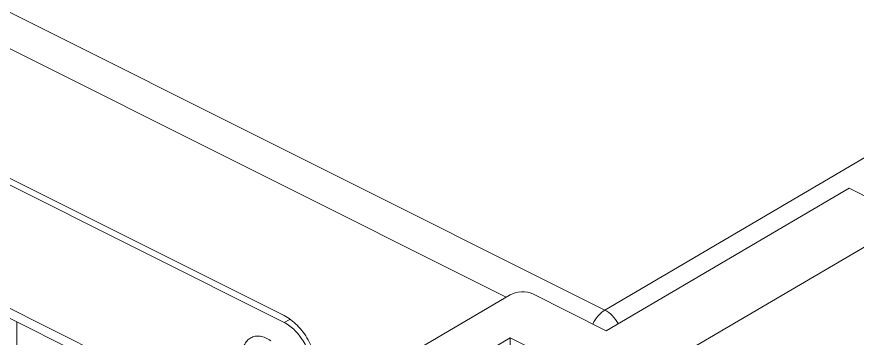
# Model space of a CAD drawing. Header units: millimetres. Extents: x 0 to 2524, y 0 to 1785.
# Drawn here: x 1468.3 to 1552.5, y 716 to 748.2 of the extents above; entities that cross this region are included whole.
import ezdxf

# ---------------------------------------------------------------- set-up
doc = ezdxf.new("R2010")
doc.units = ezdxf.units.MM
doc.header["$LTSCALE"] = 0.1
doc.layers.get('0').update_dxf_attribs({"lineweight": 13})

msp = doc.modelspace()

# ---------------------------------------------------------------- linework, layer by layer
for p, q in [((1142.531, 911.152), (1527.197, 718.819)), ((1146.513, 905.511), (1517.313, 720.111)), ((1171.501, 880.058), (1495.073, 718.272)), ((1684.577, 811.187), (1527.197, 718.819)), ((1495.073, 717.579), (1379.107, 775.562)), ((1389.072, 758.256), (1485.108, 710.239)), ((1389.696, 756.958), (1485.731, 708.941)), ((1551.641, 731.003), (1527.317, 716.758)), ((1555.035, 729.306), (1551.641, 731.003)), ((1503.926, 696.304), (1555.035, 726.235)), ((1517.7, 720.338), (1489.219, 703.658)), ((1527.317, 716.758), (1519.963, 720.435)), ((1495.073, 717.579), (1495.653, 717.869)), ((1468.31, 663.817), (1468.31, 717.651)), ((1493.178, 701.678), (1517.7, 716.039)), ((1517.7, 716.039), (1524.488, 712.645)), ((1517.7, 708.669), (1517.7, 716.039))]:
    msp.add_line(p, q)
msp.add_ellipse((1518.832, 719.772), major_axis=(1.599, 0.097), ratio=0.541415, start_param=0.752576, end_param=2.323373)
for points, knots in [([(1527.197, 718.819), (1526.942, 718.67), (1526.468, 718.247), (1526.126, 717.718), (1525.983, 717.424)], [0, 0, 0, 0, 0.474526, 1, 1, 1, 1]), ([(1528.53, 717.467), (1528.361, 717.761), (1527.977, 718.28), (1527.466, 718.685), (1527.197, 718.819)], [0, 0, 0, 0, 0.529688, 1, 1, 1, 1]), ([(1495.073, 718.272), (1495.555, 718.03), (1496.478, 717.309), (1497.542, 715.876), (1498.267, 714.202), (1498.467, 712.997), (1498.467, 712.418)], [0, 0, 0, 0, 0.229704, 0.488217, 0.753177, 1, 1, 1, 1]), ([(1497.901, 712.7), (1497.901, 713.184), (1497.734, 714.187), (1497.13, 715.583), (1496.243, 716.777), (1495.475, 717.378), (1495.073, 717.579)], [0, 0, 0, 0, 0.246823, 0.511783, 0.770296, 1, 1, 1, 1]), ([(1491.727, 716.039), (1491.863, 716.115), (1492.175, 716.223), (1492.688, 716.219), (1493.224, 716.062), (1493.565, 715.872), (1493.734, 715.757)], [0, 0, 0, 0, 0.220157, 0.453848, 0.71227, 1, 1, 1, 1]), ([(1490.858, 714.143), (1490.858, 714.353), (1490.891, 714.753), (1491.056, 715.302), (1491.332, 715.748), (1491.59, 715.962), (1491.727, 716.039)], [0, 0, 0, 0, 0.28868, 0.548854, 0.782798, 1, 1, 1, 1])]:
    msp.add_open_spline(points, degree=3, knots=knots)

doc.saveas('drawing.dxf')
